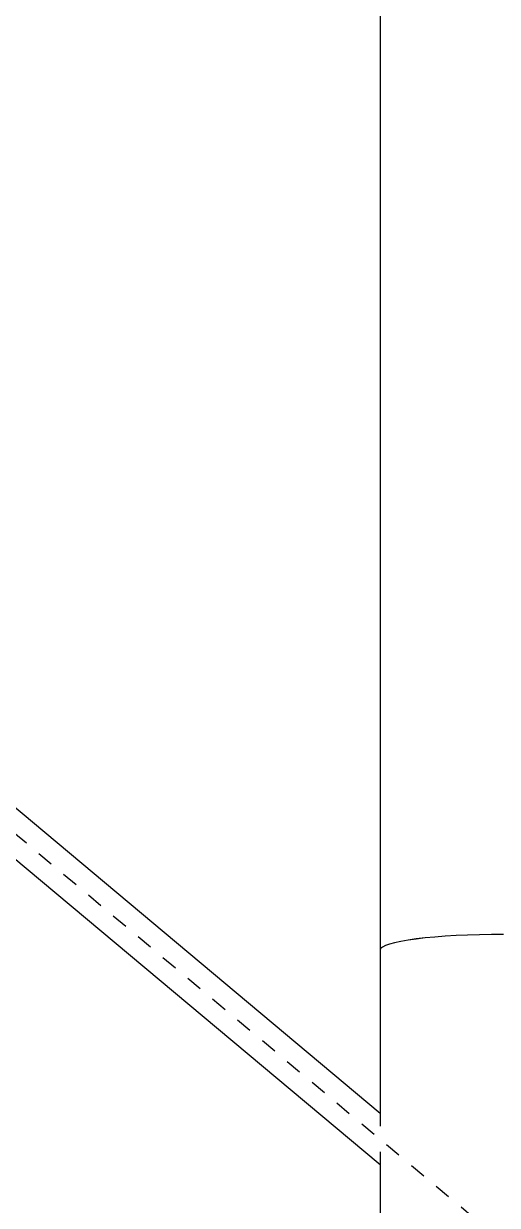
# Model space of a CAD drawing. Header units: millimetres. Extents: x 149919 to 150445, y 136651 to 136866.
# Drawn here: x 150257.25 to 150260.18, y 136808.9 to 136816.2 of the extents above; entities that cross this region are included whole.
import ezdxf

# ---------------------------------------------------------------- set-up
doc = ezdxf.new("R2010")
doc.units = ezdxf.units.MM
doc.header["$LTSCALE"] = 0.25
doc.linetypes.add('CENTER', pattern=[50.8, 31.75, -6.35, 6.35, -6.35])
doc.linetypes.add('XKITLINE00', pattern=[0])

# ---------------------------------------------------------------- blocks, each defined once
blk = doc.blocks.new('çatıı')
at = {"color": 8, "linetype": 'CENTER'}
blk.add_line((10096.38, 17290.27), (11839.99, 15830.27), dxfattribs=at)
at = {"color": 8, "linetype": 'XKITLINE00'}
for p, q in [((11763.8, 15909.97), (10139.3, 17270.22)), ((11763.8, 15878.19), (10108.5, 17264.24)), ((11763.8, 17220), (11763.8, 16010.75)), ((11817.88, 16020.04), (11810.83, 16019.71)), ((11817.88, 16020.02), (11810.83, 16019.7)), ((11825.13, 16020.27), (11817.88, 16020.04)), ((11825.13, 16020.26), (11817.88, 16020.02)), ((11832.53, 16020.41), (11825.13, 16020.27)), ((11832.53, 16020.4), (11825.13, 16020.26)), ((11840, 16020.45), (11832.53, 16020.41)), ((11840, 16020.44), (11832.53, 16020.4)), ((11765.26, 16012.64), (11764.16, 16011.7)), ((11765.26, 16012.64), (11764.16, 16011.7)), ((11767.08, 16013.56), (11765.26, 16012.64)), ((11769.6, 16014.46), (11767.08, 16013.56)), ((11769.6, 16014.46), (11767.08, 16013.56)), ((11772.79, 16015.32), (11769.6, 16014.46)), ((11772.79, 16015.32), (11769.6, 16014.46)), ((11776.64, 16016.14), (11772.79, 16015.32)), ((11776.64, 16016.13), (11772.79, 16015.32)), ((11781.09, 16016.9), (11776.64, 16016.14)), ((11781.09, 16016.9), (11776.64, 16016.13)), ((11786.11, 16017.61), (11781.09, 16016.9)), ((11786.11, 16017.6), (11781.09, 16016.9)), ((11791.65, 16018.25), (11786.11, 16017.61)), ((11791.65, 16018.24), (11786.11, 16017.6)), ((11797.66, 16018.82), (11791.65, 16018.25)), ((11797.66, 16018.81), (11791.65, 16018.24)), ((11804.07, 16019.31), (11797.66, 16018.82)), ((11804.07, 16019.3), (11797.66, 16018.81)), ((11810.83, 16019.71), (11804.07, 16019.31)), ((11810.83, 16019.7), (11804.07, 16019.3)), ((11764.16, 16011.7), (11763.8, 16010.75)), ((11764.16, 16011.7), (11763.8, 16010.75)), ((11763.8, 16010.75), (11763.8, 15902.05)), ((11763.8, 15886.19), (11763.8, 15594.67))]:
    blk.add_line(p, q, dxfattribs=at)

msp = doc.modelspace()

# ---------------------------------------------------------------- block references
at = {"xscale": 0.009999943142843078, "yscale": 0.009999943142843078, "zscale": 0.009999943142843078}
msp.add_blockref('çatıı', (150141.8141, 136650.3731), dxfattribs=at)

doc.saveas('drawing.dxf')
